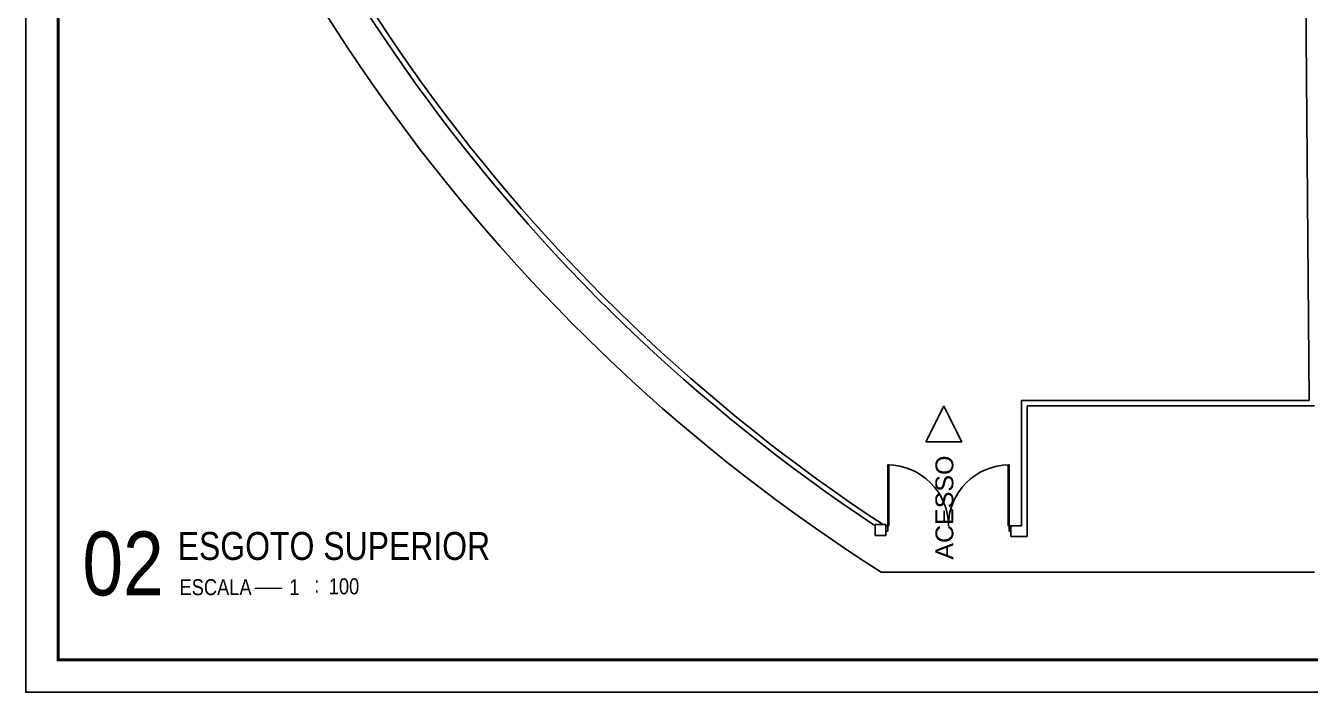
# Model space of a CAD drawing. Header units: millimetres. Extents: x 4156 to 4603, y 996 to 1078.
# Drawn here: x 4231.03 to 4270.6, y 996.22 to 1016.73 of the extents above; entities that cross this region are included whole.
import ezdxf
from ezdxf.enums import TextEntityAlignment as Align

# ---------------------------------------------------------------- set-up
doc = ezdxf.new("R2010")
doc.units = ezdxf.units.MM
doc.header["$LTSCALE"] = 20
for name, color, linetype in [('-HIDRO', 8, 'Continuous'), ('E-txt-g', 3, 'Continuous'), ('E-TXT-Y', 2, 'Continuous'), ('P2', 1, 'Continuous')]:
    doc.layers.add(name, color=color, linetype=linetype)
doc.layers.add('E-Txt-W', color=7, linetype='Continuous', lineweight=20)
doc.styles.add('F2', font='ARIALN.TTF')
doc.styles.get("Standard").update_dxf_attribs({"font": 'arial.ttf'})

# ---------------------------------------------------------------- blocks, each defined once
blk = doc.blocks.new('IND_DES')
at = {"layer": 'E-Txt-W', "color": 7}
blk.add_line((0.0269, -0.2428), (0.1984, -0.2428), dxfattribs=at)
at = {"layer": 'E-txt-g', "color": 7, "style": 'F2'}
for s, p in [('ESCALA', (-0.4463, -0.2864)), ('1', (0.2426, -0.2864)), (':', (0.3988, -0.2706))]:
    blk.add_text(s, height=0.1, dxfattribs=at).set_placement(p)
blk.add_attdef('ESCALA', (0.4897, -0.2812), '', height=0.1, dxfattribs=at)
at = {"layer": 'E-Txt-W', "color": 6, "style": 'F2'}
blk.add_attdef('00', text='', height=0.4, dxfattribs=at).set_placement((-0.7083, -0.2881), align=Align.CENTER)
at = {"layer": 'E-TXT-Y', "color": 7, "style": 'F2'}
for tag, p in [('PROJETO', (-0.4563, 0.1829)), ('DESENHO', (-0.4582, -0.0658))]:
    blk.add_attdef(tag, p, '', height=0.175, dxfattribs=at)

msp = doc.modelspace()

# ---------------------------------------------------------------- linework, layer by layer
at = {"layer": '-HIDRO'}
for p, q in [((4270.564, 1005.191), (4270.043, 1071.691)), ((4261.709, 1001.341), (4261.709, 1005.191)), ((4261.709, 1005.191), (4270.564, 1005.191)), ((4261.874, 1001.341), (4261.874, 1005.026)), ((4261.874, 1005.026), (4270.73, 1005.026)), ((4257.529, 1001.341), (4257.529, 1001.176)), ((4257.529, 1001.341), (4257.529, 1001.176)), ((4261.709, 1001.341), (4261.379, 1001.341)), ((4261.379, 1001.341), (4261.379, 1001.011)), ((4261.379, 1001.341), (4261.379, 1001.176)), ((4261.379, 1001.341), (4261.379, 1001.176)), ((4261.379, 1001.011), (4261.709, 1001.011)), ((4261.709, 1001.011), (4261.874, 1001.011)), ((4261.874, 1001.011), (4261.874, 1001.341)), ((4257.384, 999.911), (4270.73, 999.911))]:
    msp.add_line(p, q, dxfattribs=at)
for points in [[(4235.847, 1072.341, 0.099318), (4233.597, 1032.419, 0.188246), (4257.384, 999.911)], [(4236.984, 1072.341, 0.099873), (4234.677, 1032.639, 0.183533), (4257.199, 1001.342)], [(4237.109, 1072.177, 0.099477), (4234.839, 1032.672, 0.184298), (4257.444, 1001.375)]]:
    msp.add_lwpolyline(points, format="xyb", dxfattribs=at)
for points in [[(4258.763, 1003.92), (4259.313, 1005.02), (4259.863, 1003.92), (4258.763, 1003.92)], [(4257.529, 1001.341), (4257.584, 1001.341), (4257.584, 1001.176), (4257.529, 1001.176)], [(4261.379, 1001.341), (4261.324, 1001.341), (4261.324, 1001.176), (4261.379, 1001.176)]]:
    msp.add_lwpolyline(points, dxfattribs=at)
for points in [[(4257.584, 1001.341), (4257.584, 1003.211), (4257.617, 1003.211), (4257.617, 1001.341)], [(4261.324, 1001.341), (4261.324, 1003.211), (4261.291, 1003.211), (4261.291, 1001.341)], [(4257.199, 1001.375), (4257.529, 1001.375), (4257.529, 1001.045), (4257.199, 1001.045)]]:
    msp.add_lwpolyline(points, close=True, dxfattribs=at)
for centre, start, end in [((4257.584, 1001.341), 0, 90), ((4261.324, 1001.341), 90, 180)]:
    msp.add_arc(centre, 1.87, start, end, dxfattribs=at)
at = {"layer": 'P2'}
msp.add_lwpolyline([(4290.435, 996.216), (4290.435, 1077.816), (4231.035, 1077.816), (4231.035, 996.216)], close=True, dxfattribs=at)
at = {"layer": 'P2', "const_width": 0.1}
msp.add_lwpolyline([(4289.435, 997.216), (4289.435, 1076.816), (4232.035, 1076.816), (4232.035, 997.216)], close=True, dxfattribs=at)

# ---------------------------------------------------------------- block references
at = {"layer": '-HIDRO'}
ref = msp.add_blockref('IND_DES', (4237.965, 1000.612), dxfattribs=dict(at, xscale=4.908720395723781, yscale=4.908720395723781, zscale=4.908720395723781))
ref.add_attrib('00', '02', dxfattribs={"layer": 'E-Txt-W', "height": 1.9635, "style": 'F2'}).set_placement((4234.034, 999.198), align=Align.CENTER)
ref.add_attrib('DESENHO', 'ESGOTO SUPERIOR', (4235.716, 1000.289), dxfattribs={"layer": 'E-TXT-Y', "color": 2, "height": 0.85903, "style": 'F2'})
ref.add_attrib('ESCALA', '100', (4240.369, 999.231), dxfattribs={"layer": 'E-txt-g', "color": 7, "height": 0.4909, "style": 'F2'})

# ---------------------------------------------------------------- texts
at = {"layer": '-HIDRO', "insert": (4259.055, 1000.299), "char_height": 0.55, "attachment_point": 1, "rotation": 90}
msp.add_mtext_dynamic_manual_height_columns('ACESSO', width=17.54417, gutter_width=12.5, heights=[0], dxfattribs=at)

doc.saveas('drawing.dxf')
